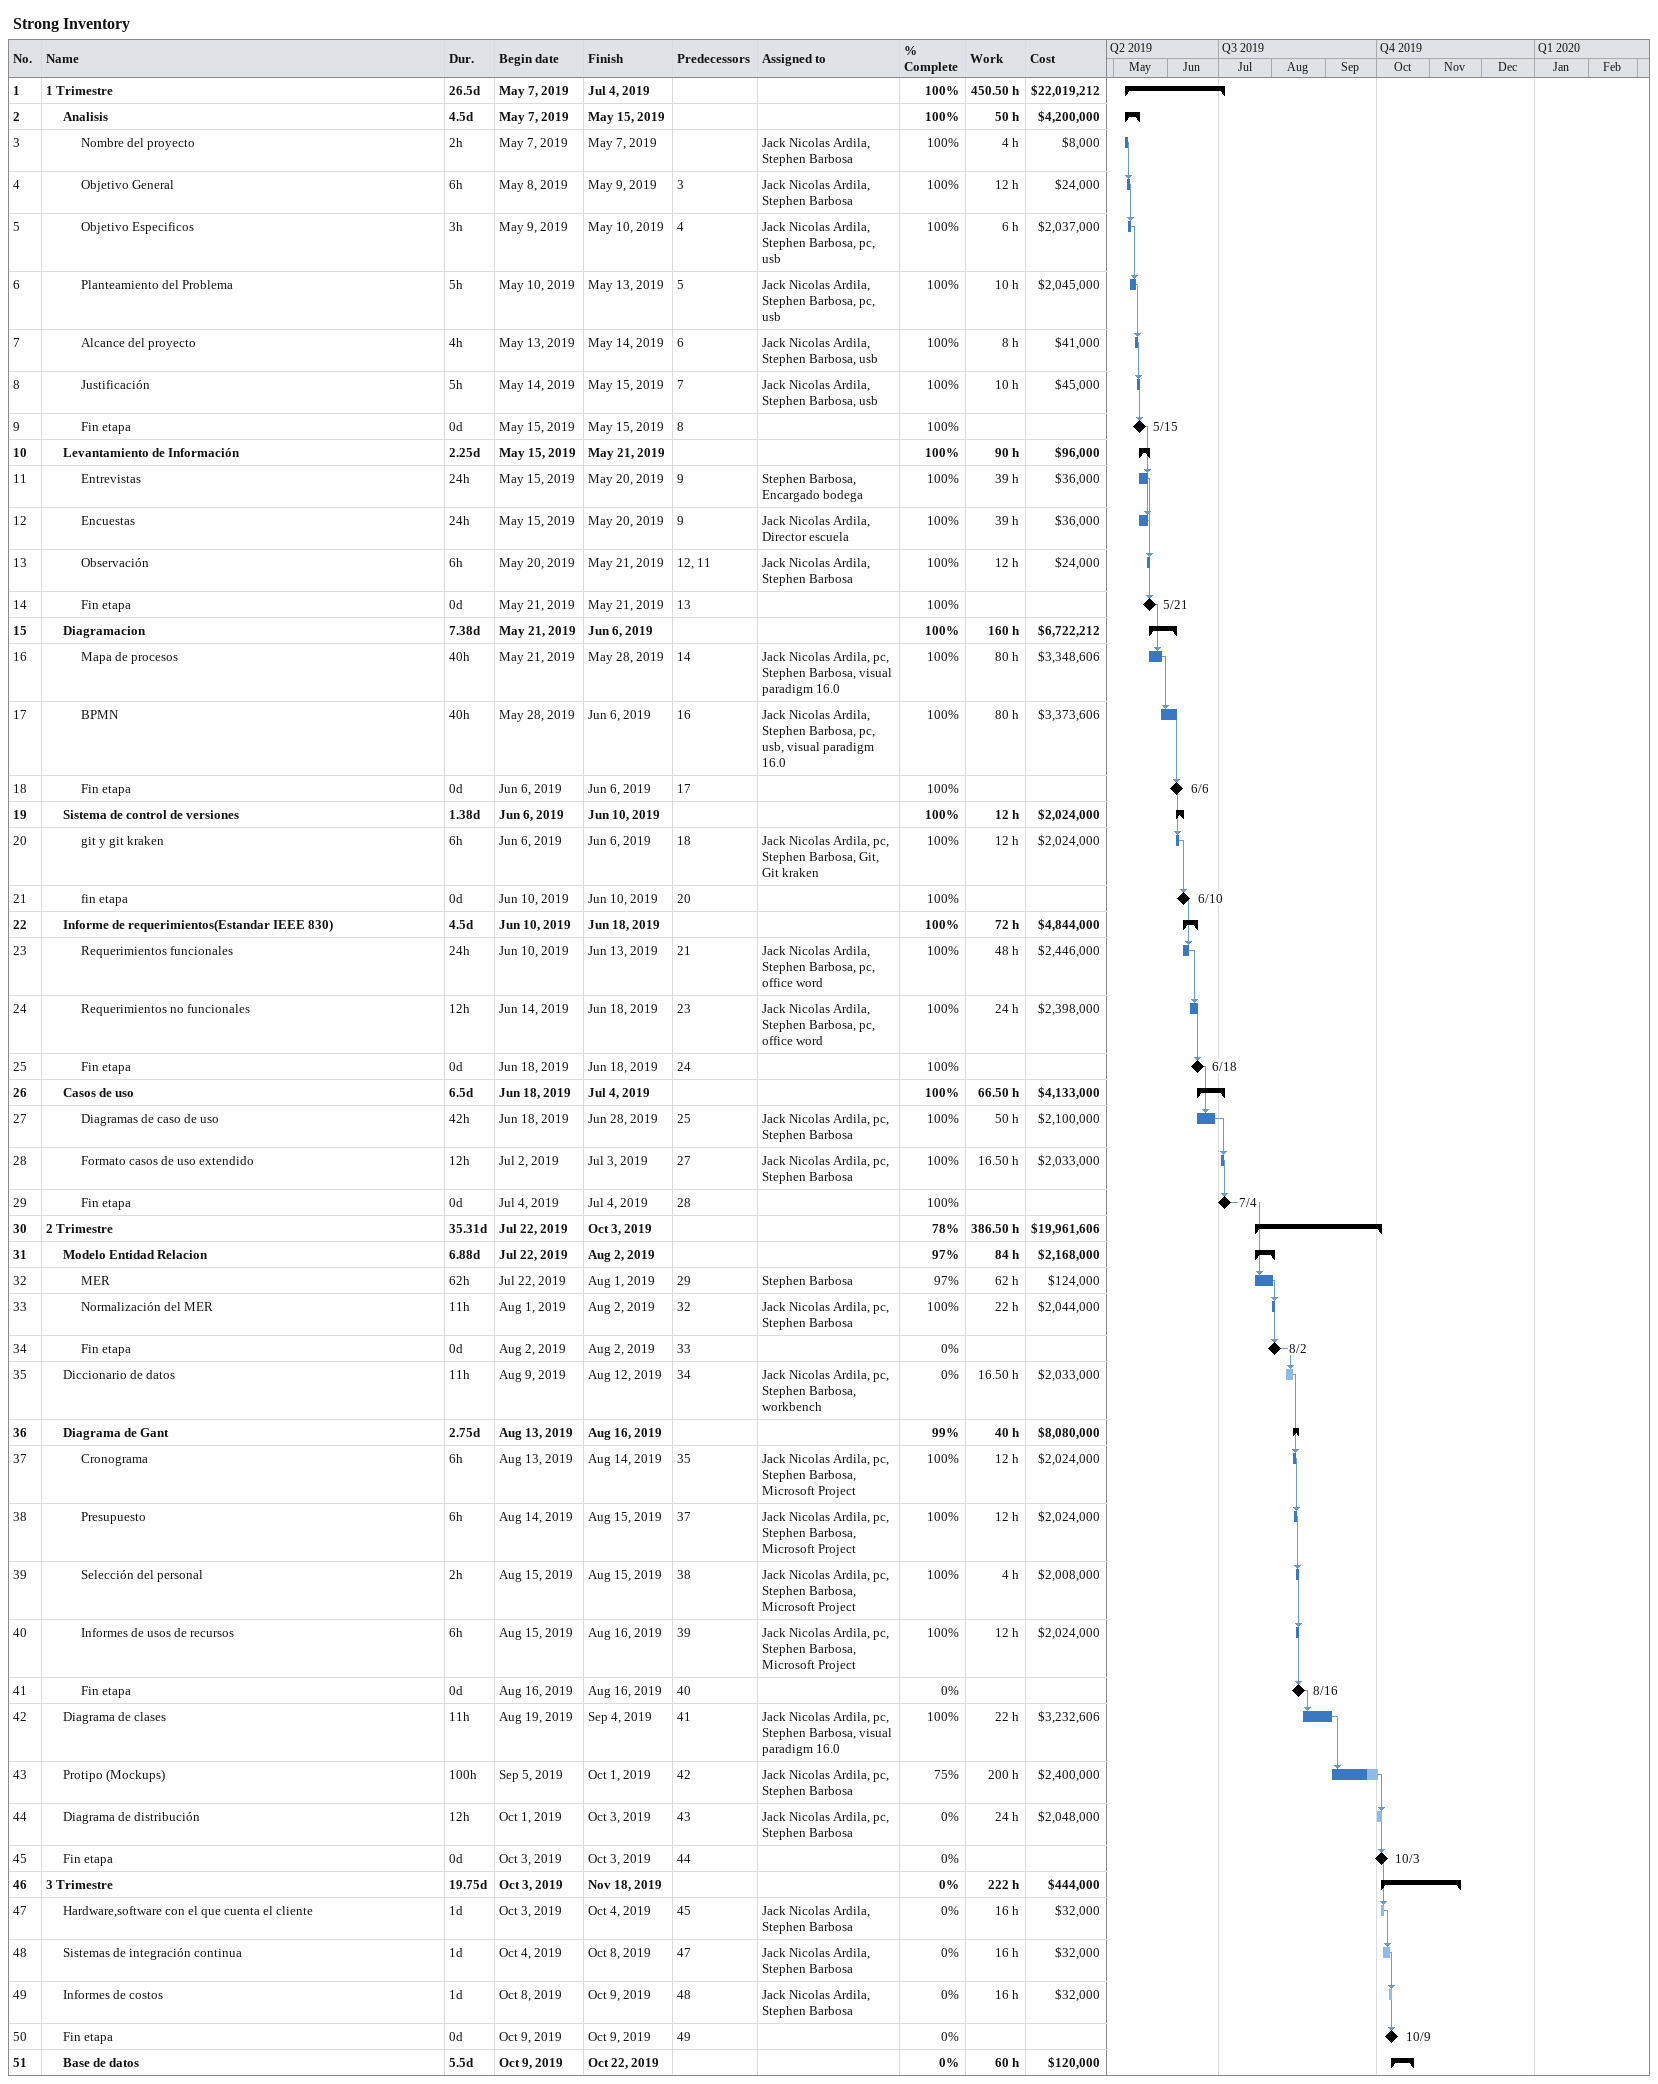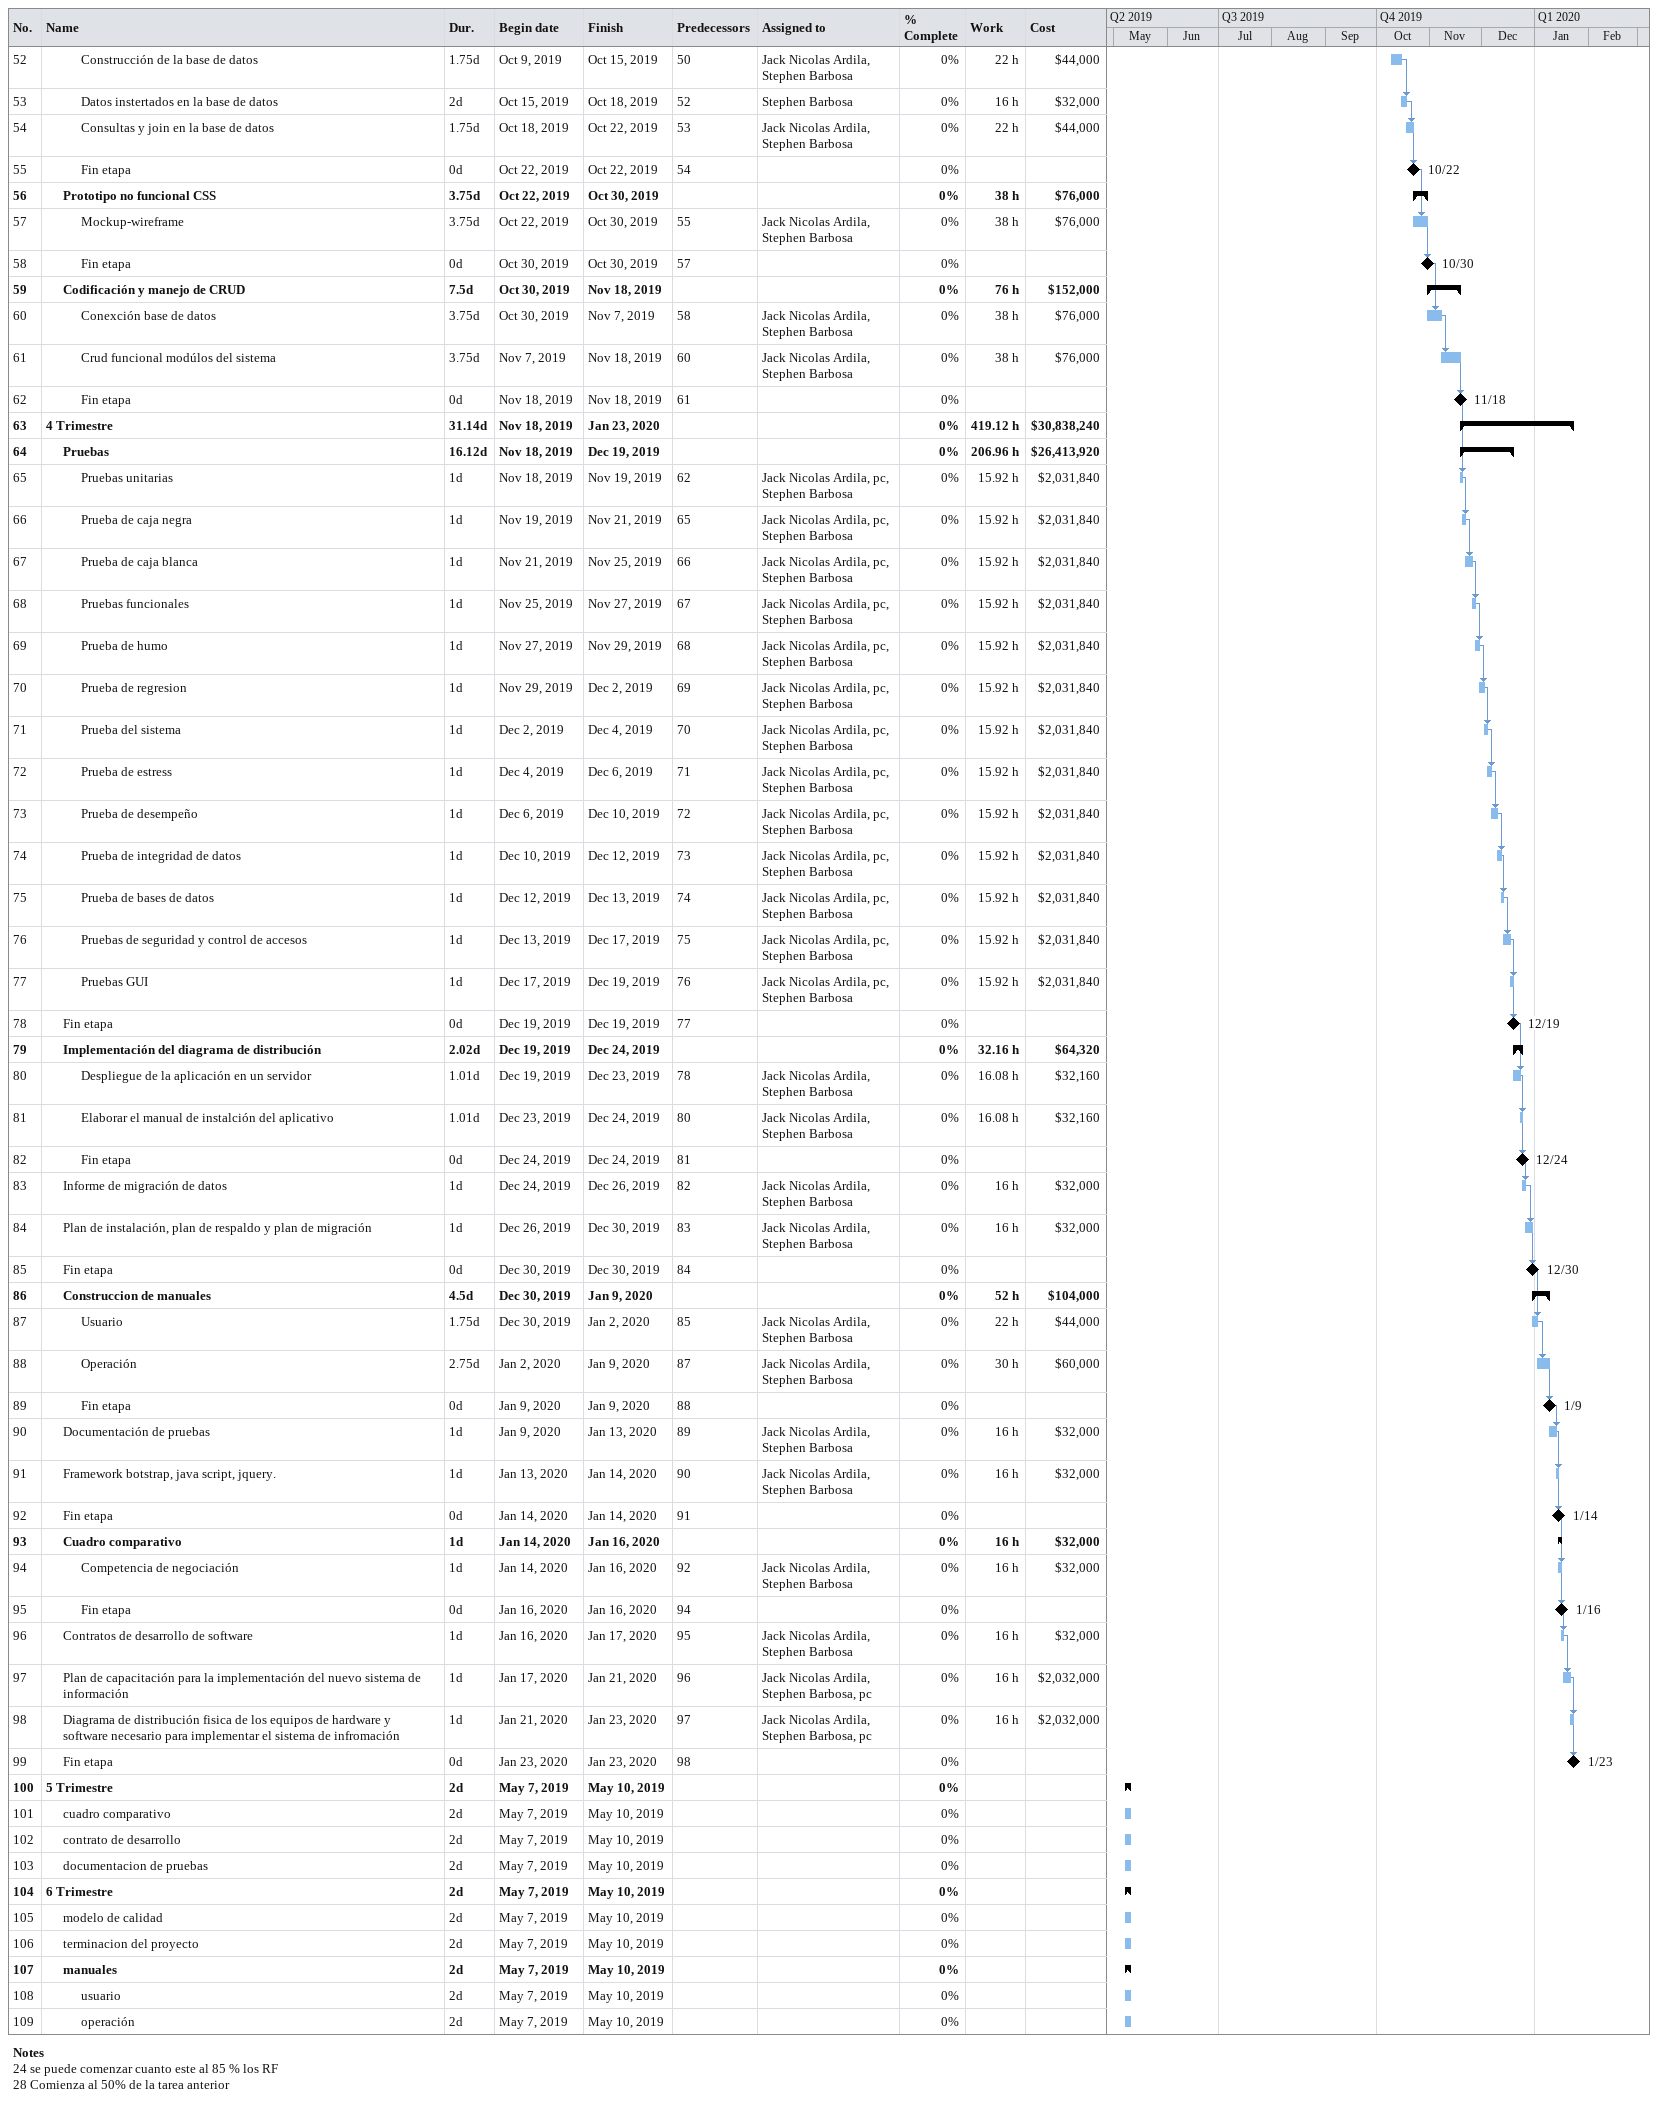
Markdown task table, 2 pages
Strong Inventory

| ID | Level | Task | Duration | Start | Finish | Predecessors | Resources | % complete | Work (h) | Cost ($) |
|---|---|---|---|---|---|---|---|---|---|---|
| 1 | 1 | **1 Trimestre** | 26.5d | 2019-05-07 | 2019-07-04 |  |  | 100 | 450.50 | 22019212 |
| 2 | 2 | **Analisis** | 4.5d | 2019-05-07 | 2019-05-15 |  |  | 100 | 50 | 4200000 |
| 3 | 3 | Nombre del proyecto | 2h | 2019-05-07 | 2019-05-07 |  | Jack Nicolas Ardila, Stephen Barbosa | 100 | 4 | 8000 |
| 4 | 3 | Objetivo General | 6h | 2019-05-08 | 2019-05-09 | 3 | Jack Nicolas Ardila, Stephen Barbosa | 100 | 12 | 24000 |
| 5 | 3 | Objetivo Especificos | 3h | 2019-05-09 | 2019-05-10 | 4 | Jack Nicolas Ardila, Stephen Barbosa, pc, usb | 100 | 6 | 2037000 |
| 6 | 3 | Planteamiento del Problema | 5h | 2019-05-10 | 2019-05-13 | 5 | Jack Nicolas Ardila, Stephen Barbosa, pc, usb | 100 | 10 | 2045000 |
| 7 | 3 | Alcance del proyecto | 4h | 2019-05-13 | 2019-05-14 | 6 | Jack Nicolas Ardila, Stephen Barbosa, usb | 100 | 8 | 41000 |
| 8 | 3 | Justificación | 5h | 2019-05-14 | 2019-05-15 | 7 | Jack Nicolas Ardila, Stephen Barbosa, usb | 100 | 10 | 45000 |
| 9 | 3 | Fin etapa | 0d | 2019-05-15 | 2019-05-15 | 8 |  | 100 |  |  |
| 10 | 2 | **Levantamiento de Información** | 2.25d | 2019-05-15 | 2019-05-21 |  |  | 100 | 90 | 96000 |
| 11 | 3 | Entrevistas | 24h | 2019-05-15 | 2019-05-20 | 9 | Stephen Barbosa, Encargado bodega | 100 | 39 | 36000 |
| 12 | 3 | Encuestas | 24h | 2019-05-15 | 2019-05-20 | 9 | Jack Nicolas Ardila, Director escuela | 100 | 39 | 36000 |
| 13 | 3 | Observación | 6h | 2019-05-20 | 2019-05-21 | 12, 11 | Jack Nicolas Ardila, Stephen Barbosa | 100 | 12 | 24000 |
| 14 | 3 | Fin etapa | 0d | 2019-05-21 | 2019-05-21 | 13 |  | 100 |  |  |
| 15 | 2 | **Diagramacion** | 7.38d | 2019-05-21 | 2019-06-06 |  |  | 100 | 160 | 6722212 |
| 16 | 3 | Mapa de procesos | 40h | 2019-05-21 | 2019-05-28 | 14 | Jack Nicolas Ardila, pc, Stephen Barbosa, visual paradigm 16.0 | 100 | 80 | 3348606 |
| 17 | 3 | BPMN | 40h | 2019-05-28 | 2019-06-06 | 16 | Jack Nicolas Ardila, Stephen Barbosa, pc, usb, visual paradigm 16.0 | 100 | 80 | 3373606 |
| 18 | 3 | Fin etapa | 0d | 2019-06-06 | 2019-06-06 | 17 |  | 100 |  |  |
| 19 | 2 | **Sistema de control de versiones** | 1.38d | 2019-06-06 | 2019-06-10 |  |  | 100 | 12 | 2024000 |
| 20 | 3 | git y git kraken | 6h | 2019-06-06 | 2019-06-06 | 18 | Jack Nicolas Ardila, pc, Stephen Barbosa, Git, Git kraken | 100 | 12 | 2024000 |
| 21 | 3 | fin etapa | 0d | 2019-06-10 | 2019-06-10 | 20 |  | 100 |  |  |
| 22 | 2 | **Informe de requerimientos(Estandar IEEE 830)** | 4.5d | 2019-06-10 | 2019-06-18 |  |  | 100 | 72 | 4844000 |
| 23 | 3 | Requerimientos funcionales | 24h | 2019-06-10 | 2019-06-13 | 21 | Jack Nicolas Ardila, Stephen Barbosa, pc, office word | 100 | 48 | 2446000 |
| 24 | 3 | Requerimientos no funcionales | 12h | 2019-06-14 | 2019-06-18 | 23 | Jack Nicolas Ardila, Stephen Barbosa, pc, office word | 100 | 24 | 2398000 |
| 25 | 3 | Fin etapa | 0d | 2019-06-18 | 2019-06-18 | 24 |  | 100 |  |  |
| 26 | 2 | **Casos de uso** | 6.5d | 2019-06-18 | 2019-07-04 |  |  | 100 | 66.50 | 4133000 |
| 27 | 3 | Diagramas de caso de uso | 42h | 2019-06-18 | 2019-06-28 | 25 | Jack Nicolas Ardila, pc, Stephen Barbosa | 100 | 50 | 2100000 |
| 28 | 3 | Formato casos de uso extendido | 12h | 2019-07-02 | 2019-07-03 | 27 | Jack Nicolas Ardila, pc, Stephen Barbosa | 100 | 16.50 | 2033000 |
| 29 | 3 | Fin etapa | 0d | 2019-07-04 | 2019-07-04 | 28 |  | 100 |  |  |
| 30 | 1 | **2 Trimestre** | 35.31d | 2019-07-22 | 2019-10-03 |  |  | 78 | 386.50 | 19961606 |
| 31 | 2 | **Modelo Entidad Relacion** | 6.88d | 2019-07-22 | 2019-08-02 |  |  | 97 | 84 | 2168000 |
| 32 | 3 | MER | 62h | 2019-07-22 | 2019-08-01 | 29 | Stephen Barbosa | 97 | 62 | 124000 |
| 33 | 3 | Normalización del MER | 11h | 2019-08-01 | 2019-08-02 | 32 | Jack Nicolas Ardila, pc, Stephen Barbosa | 100 | 22 | 2044000 |
| 34 | 3 | Fin etapa | 0d | 2019-08-02 | 2019-08-02 | 33 |  | 0 |  |  |
| 35 | 2 | Diccionario de datos | 11h | 2019-08-09 | 2019-08-12 | 34 | Jack Nicolas Ardila, pc, Stephen Barbosa, workbench | 0 | 16.50 | 2033000 |
| 36 | 2 | **Diagrama de Gant** | 2.75d | 2019-08-13 | 2019-08-16 |  |  | 99 | 40 | 8080000 |
| 37 | 3 | Cronograma | 6h | 2019-08-13 | 2019-08-14 | 35 | Jack Nicolas Ardila, pc, Stephen Barbosa, Microsoft Project | 100 | 12 | 2024000 |
| 38 | 3 | Presupuesto | 6h | 2019-08-14 | 2019-08-15 | 37 | Jack Nicolas Ardila, pc, Stephen Barbosa, Microsoft Project | 100 | 12 | 2024000 |
| 39 | 3 | Selección del personal | 2h | 2019-08-15 | 2019-08-15 | 38 | Jack Nicolas Ardila, pc, Stephen Barbosa, Microsoft Project | 100 | 4 | 2008000 |
| 40 | 3 | Informes de usos de recursos | 6h | 2019-08-15 | 2019-08-16 | 39 | Jack Nicolas Ardila, pc, Stephen Barbosa, Microsoft Project | 100 | 12 | 2024000 |
| 41 | 3 | Fin etapa | 0d | 2019-08-16 | 2019-08-16 | 40 |  | 0 |  |  |
| 42 | 2 | Diagrama de clases | 11h | 2019-08-19 | 2019-09-04 | 41 | Jack Nicolas Ardila, pc, Stephen Barbosa, visual paradigm 16.0 | 100 | 22 | 3232606 |
| 43 | 2 | Protipo (Mockups) | 100h | 2019-09-05 | 2019-10-01 | 42 | Jack Nicolas Ardila, pc, Stephen Barbosa | 75 | 200 | 2400000 |
| 44 | 2 | Diagrama de distribución | 12h | 2019-10-01 | 2019-10-03 | 43 | Jack Nicolas Ardila, pc, Stephen Barbosa | 0 | 24 | 2048000 |
| 45 | 2 | Fin etapa | 0d | 2019-10-03 | 2019-10-03 | 44 |  | 0 |  |  |
| 46 | 1 | **3 Trimestre** | 19.75d | 2019-10-03 | 2019-11-18 |  |  | 0 | 222 | 444000 |
| 47 | 2 | Hardware,software con el que cuenta el cliente | 1d | 2019-10-03 | 2019-10-04 | 45 | Jack Nicolas Ardila, Stephen Barbosa | 0 | 16 | 32000 |
| 48 | 2 | Sistemas de integración continua | 1d | 2019-10-04 | 2019-10-08 | 47 | Jack Nicolas Ardila, Stephen Barbosa | 0 | 16 | 32000 |
| 49 | 2 | Informes de costos | 1d | 2019-10-08 | 2019-10-09 | 48 | Jack Nicolas Ardila, Stephen Barbosa | 0 | 16 | 32000 |
| 50 | 2 | Fin etapa | 0d | 2019-10-09 | 2019-10-09 | 49 |  | 0 |  |  |
| 51 | 2 | **Base de datos** | 5.5d | 2019-10-09 | 2019-10-22 |  |  | 0 | 60 | 120000 |
| 52 | 3 | Construcción de la base de datos | 1.75d | 2019-10-09 | 2019-10-15 | 50 | Jack Nicolas Ardila, Stephen Barbosa | 0 | 22 | 44000 |
| 53 | 3 | Datos instertados en la base de datos | 2d | 2019-10-15 | 2019-10-18 | 52 | Stephen Barbosa | 0 | 16 | 32000 |
| 54 | 3 | Consultas y join en la base de datos | 1.75d | 2019-10-18 | 2019-10-22 | 53 | Jack Nicolas Ardila, Stephen Barbosa | 0 | 22 | 44000 |
| 55 | 3 | Fin etapa | 0d | 2019-10-22 | 2019-10-22 | 54 |  | 0 |  |  |
| 56 | 2 | **Prototipo no funcional CSS** | 3.75d | 2019-10-22 | 2019-10-30 |  |  | 0 | 38 | 76000 |
| 57 | 3 | Mockup-wireframe | 3.75d | 2019-10-22 | 2019-10-30 | 55 | Jack Nicolas Ardila, Stephen Barbosa | 0 | 38 | 76000 |
| 58 | 3 | Fin etapa | 0d | 2019-10-30 | 2019-10-30 | 57 |  | 0 |  |  |
| 59 | 2 | **Codificación y manejo de CRUD** | 7.5d | 2019-10-30 | 2019-11-18 |  |  | 0 | 76 | 152000 |
| 60 | 3 | Conexción base de datos | 3.75d | 2019-10-30 | 2019-11-07 | 58 | Jack Nicolas Ardila, Stephen Barbosa | 0 | 38 | 76000 |
| 61 | 3 | Crud funcional modúlos del sistema | 3.75d | 2019-11-07 | 2019-11-18 | 60 | Jack Nicolas Ardila, Stephen Barbosa | 0 | 38 | 76000 |
| 62 | 3 | Fin etapa | 0d | 2019-11-18 | 2019-11-18 | 61 |  | 0 |  |  |
| 63 | 1 | **4 Trimestre** | 31.14d | 2019-11-18 | 2020-01-23 |  |  | 0 | 419.12 | 30838240 |
| 64 | 2 | **Pruebas** | 16.12d | 2019-11-18 | 2019-12-19 |  |  | 0 | 206.96 | 26413920 |
| 65 | 3 | Pruebas unitarias | 1d | 2019-11-18 | 2019-11-19 | 62 | Jack Nicolas Ardila, pc, Stephen Barbosa | 0 | 15.92 | 2031840 |
| 66 | 3 | Prueba de caja negra | 1d | 2019-11-19 | 2019-11-21 | 65 | Jack Nicolas Ardila, pc, Stephen Barbosa | 0 | 15.92 | 2031840 |
| 67 | 3 | Prueba de caja blanca | 1d | 2019-11-21 | 2019-11-25 | 66 | Jack Nicolas Ardila, pc, Stephen Barbosa | 0 | 15.92 | 2031840 |
| 68 | 3 | Pruebas funcionales | 1d | 2019-11-25 | 2019-11-27 | 67 | Jack Nicolas Ardila, pc, Stephen Barbosa | 0 | 15.92 | 2031840 |
| 69 | 3 | Prueba de humo | 1d | 2019-11-27 | 2019-11-29 | 68 | Jack Nicolas Ardila, pc, Stephen Barbosa | 0 | 15.92 | 2031840 |
| 70 | 3 | Prueba de regresion | 1d | 2019-11-29 | 2019-12-02 | 69 | Jack Nicolas Ardila, pc, Stephen Barbosa | 0 | 15.92 | 2031840 |
| 71 | 3 | Prueba del sistema | 1d | 2019-12-02 | 2019-12-04 | 70 | Jack Nicolas Ardila, pc, Stephen Barbosa | 0 | 15.92 | 2031840 |
| 72 | 3 | Prueba de estress | 1d | 2019-12-04 | 2019-12-06 | 71 | Jack Nicolas Ardila, pc, Stephen Barbosa | 0 | 15.92 | 2031840 |
| 73 | 3 | Prueba de desempeño | 1d | 2019-12-06 | 2019-12-10 | 72 | Jack Nicolas Ardila, pc, Stephen Barbosa | 0 | 15.92 | 2031840 |
| 74 | 3 | Prueba de integridad de datos | 1d | 2019-12-10 | 2019-12-12 | 73 | Jack Nicolas Ardila, pc, Stephen Barbosa | 0 | 15.92 | 2031840 |
| 75 | 3 | Prueba de bases de datos | 1d | 2019-12-12 | 2019-12-13 | 74 | Jack Nicolas Ardila, pc, Stephen Barbosa | 0 | 15.92 | 2031840 |
| 76 | 3 | Pruebas de seguridad y control de accesos | 1d | 2019-12-13 | 2019-12-17 | 75 | Jack Nicolas Ardila, pc, Stephen Barbosa | 0 | 15.92 | 2031840 |
| 77 | 3 | Pruebas GUI | 1d | 2019-12-17 | 2019-12-19 | 76 | Jack Nicolas Ardila, pc, Stephen Barbosa | 0 | 15.92 | 2031840 |
| 78 | 2 | Fin etapa | 0d | 2019-12-19 | 2019-12-19 | 77 |  | 0 |  |  |
| 79 | 2 | **Implementación del diagrama de distribución** | 2.02d | 2019-12-19 | 2019-12-24 |  |  | 0 | 32.16 | 64320 |
| 80 | 3 | Despliegue de la aplicación en un servidor | 1.01d | 2019-12-19 | 2019-12-23 | 78 | Jack Nicolas Ardila, Stephen Barbosa | 0 | 16.08 | 32160 |
| 81 | 3 | Elaborar el manual de instalción del aplicativo | 1.01d | 2019-12-23 | 2019-12-24 | 80 | Jack Nicolas Ardila, Stephen Barbosa | 0 | 16.08 | 32160 |
| 82 | 3 | Fin etapa | 0d | 2019-12-24 | 2019-12-24 | 81 |  | 0 |  |  |
| 83 | 2 | Informe de migración de datos | 1d | 2019-12-24 | 2019-12-26 | 82 | Jack Nicolas Ardila, Stephen Barbosa | 0 | 16 | 32000 |
| 84 | 2 | Plan de instalación, plan de respaldo y plan de migración | 1d | 2019-12-26 | 2019-12-30 | 83 | Jack Nicolas Ardila, Stephen Barbosa | 0 | 16 | 32000 |
| 85 | 2 | Fin etapa | 0d | 2019-12-30 | 2019-12-30 | 84 |  | 0 |  |  |
| 86 | 2 | **Construccion de manuales** | 4.5d | 2019-12-30 | 2020-01-09 |  |  | 0 | 52 | 104000 |
| 87 | 3 | Usuario | 1.75d | 2019-12-30 | 2020-01-02 | 85 | Jack Nicolas Ardila, Stephen Barbosa | 0 | 22 | 44000 |
| 88 | 3 | Operación | 2.75d | 2020-01-02 | 2020-01-09 | 87 | Jack Nicolas Ardila, Stephen Barbosa | 0 | 30 | 60000 |
| 89 | 3 | Fin etapa | 0d | 2020-01-09 | 2020-01-09 | 88 |  | 0 |  |  |
| 90 | 2 | Documentación de pruebas | 1d | 2020-01-09 | 2020-01-13 | 89 | Jack Nicolas Ardila, Stephen Barbosa | 0 | 16 | 32000 |
| 91 | 2 | Framework botstrap, java script, jquery. | 1d | 2020-01-13 | 2020-01-14 | 90 | Jack Nicolas Ardila, Stephen Barbosa | 0 | 16 | 32000 |
| 92 | 2 | Fin etapa | 0d | 2020-01-14 | 2020-01-14 | 91 |  | 0 |  |  |
| 93 | 2 | **Cuadro comparativo** | 1d | 2020-01-14 | 2020-01-16 |  |  | 0 | 16 | 32000 |
| 94 | 3 | Competencia de negociación | 1d | 2020-01-14 | 2020-01-16 | 92 | Jack Nicolas Ardila, Stephen Barbosa | 0 | 16 | 32000 |
| 95 | 3 | Fin etapa | 0d | 2020-01-16 | 2020-01-16 | 94 |  | 0 |  |  |
| 96 | 2 | Contratos de desarrollo de software | 1d | 2020-01-16 | 2020-01-17 | 95 | Jack Nicolas Ardila, Stephen Barbosa | 0 | 16 | 32000 |
| 97 | 2 | Plan de capacitación para la implementación del nuevo sistema de información | 1d | 2020-01-17 | 2020-01-21 | 96 | Jack Nicolas Ardila, Stephen Barbosa, pc | 0 | 16 | 2032000 |
| 98 | 2 | Diagrama de distribución fisica de los equipos de hardware y software necesario para implementar el sistema de infromación | 1d | 2020-01-21 | 2020-01-23 | 97 | Jack Nicolas Ardila, Stephen Barbosa, pc | 0 | 16 | 2032000 |
| 99 | 2 | Fin etapa | 0d | 2020-01-23 | 2020-01-23 | 98 |  | 0 |  |  |
| 100 | 1 | **5 Trimestre** | 2d | 2019-05-07 | 2019-05-10 |  |  | 0 |  |  |
| 101 | 2 | cuadro comparativo | 2d | 2019-05-07 | 2019-05-10 |  |  | 0 |  |  |
| 102 | 2 | contrato de desarrollo | 2d | 2019-05-07 | 2019-05-10 |  |  | 0 |  |  |
| 103 | 2 | documentacion de pruebas | 2d | 2019-05-07 | 2019-05-10 |  |  | 0 |  |  |
| 104 | 1 | **6 Trimestre** | 2d | 2019-05-07 | 2019-05-10 |  |  | 0 |  |  |
| 105 | 2 | modelo de calidad | 2d | 2019-05-07 | 2019-05-10 |  |  | 0 |  |  |
| 106 | 2 | terminacion del proyecto | 2d | 2019-05-07 | 2019-05-10 |  |  | 0 |  |  |
| 107 | 2 | **manuales** | 2d | 2019-05-07 | 2019-05-10 |  |  | 0 |  |  |
| 108 | 3 | usuario | 2d | 2019-05-07 | 2019-05-10 |  |  | 0 |  |  |
| 109 | 3 | operación | 2d | 2019-05-07 | 2019-05-10 |  |  | 0 |  |  |

Notes
- 24: se puede comenzar cuanto este al 85 % los RF
- 28: Comienza al 50% de la tarea anterior
